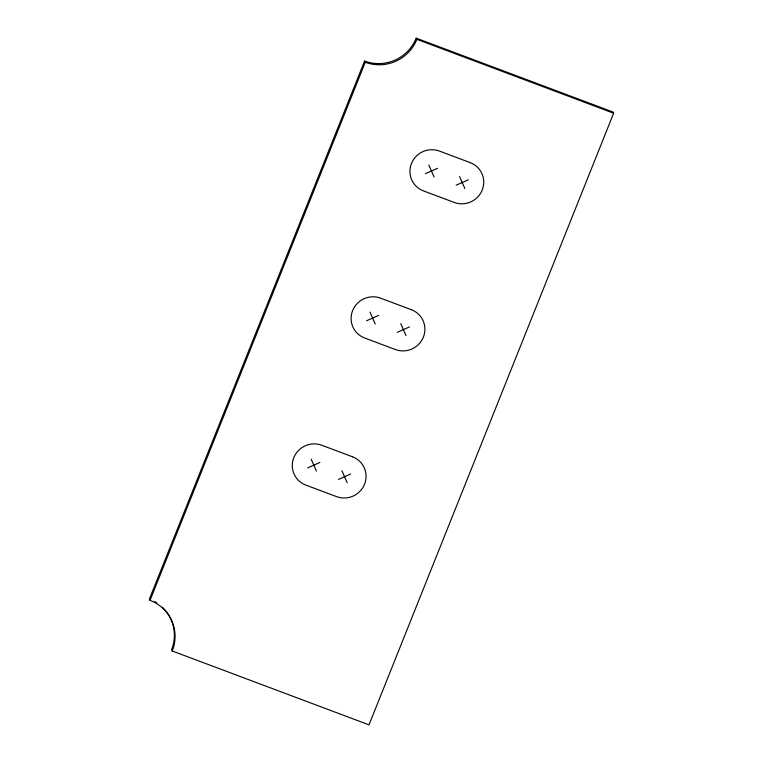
<?xml version="1.0" encoding="UTF-8"?>
<svg xmlns="http://www.w3.org/2000/svg" width="763" height="763" viewBox="0 0 763 763"><rect width="100%" height="100%" fill="white"/><g stroke="black" fill="none" stroke-linecap="round" stroke-linejoin="round"><path stroke-width="1.14" d="M364.58 61.069L149.357 599.165L150.034 600.357A39.943 39.085 -29.6 0 1 172.247 650.992L369.006 724.85L613.643 113.21L612.966 112.008L416.207 38.15A39.943 39.085 -29.6 0 1 364.58 61.069L365.267 62.261L150.034 600.357M425.373 173.687L437.542 168.289M456.131 185.237L468.301 179.839M366.545 320.784L378.706 315.377M397.304 332.325L409.473 326.926M307.708 467.872L319.878 462.464M338.476 479.412L350.637 474.014M416.207 38.15L416.884 39.342L613.643 113.21M172.247 650.992L171.561 649.79A39.943 39.085 -29.6 0 0 162.366 607.262M459.603 176.568L464.839 188.509M428.835 165.027L434.071 176.959M400.766 323.665L406.002 335.596M370.007 312.115L375.243 324.046M341.938 470.752L347.175 482.683M311.18 459.202L316.407 471.133M416.884 39.342A39.943 39.085 -29.6 0 1 365.267 62.261M154.727 601.654A39.943 39.085 -29.6 0 1 156.787 602.894M470.189 162.624L439.421 151.074A21.641 21.173 -29.6 0 0 411.457 163.482A21.641 21.173 -29.6 0 0 423.494 190.912L454.252 202.453A21.641 21.173 -29.6 0 0 482.216 190.044A21.641 21.173 -29.6 0 0 470.189 162.624M411.352 309.711L380.594 298.161A21.641 21.173 -29.6 0 0 352.63 310.57A21.641 21.173 -29.6 0 0 364.657 337.999L395.425 349.549A21.641 21.173 -29.6 0 0 423.379 337.132A21.641 21.173 -29.6 0 0 411.352 309.711M352.525 456.799L321.757 445.249A21.641 21.173 -29.6 0 0 293.793 457.666A21.641 21.173 -29.6 0 0 305.829 485.087L336.588 496.637A21.641 21.173 -29.6 0 0 364.552 484.219A21.641 21.173 -29.6 0 0 352.525 456.799"/></g></svg>
